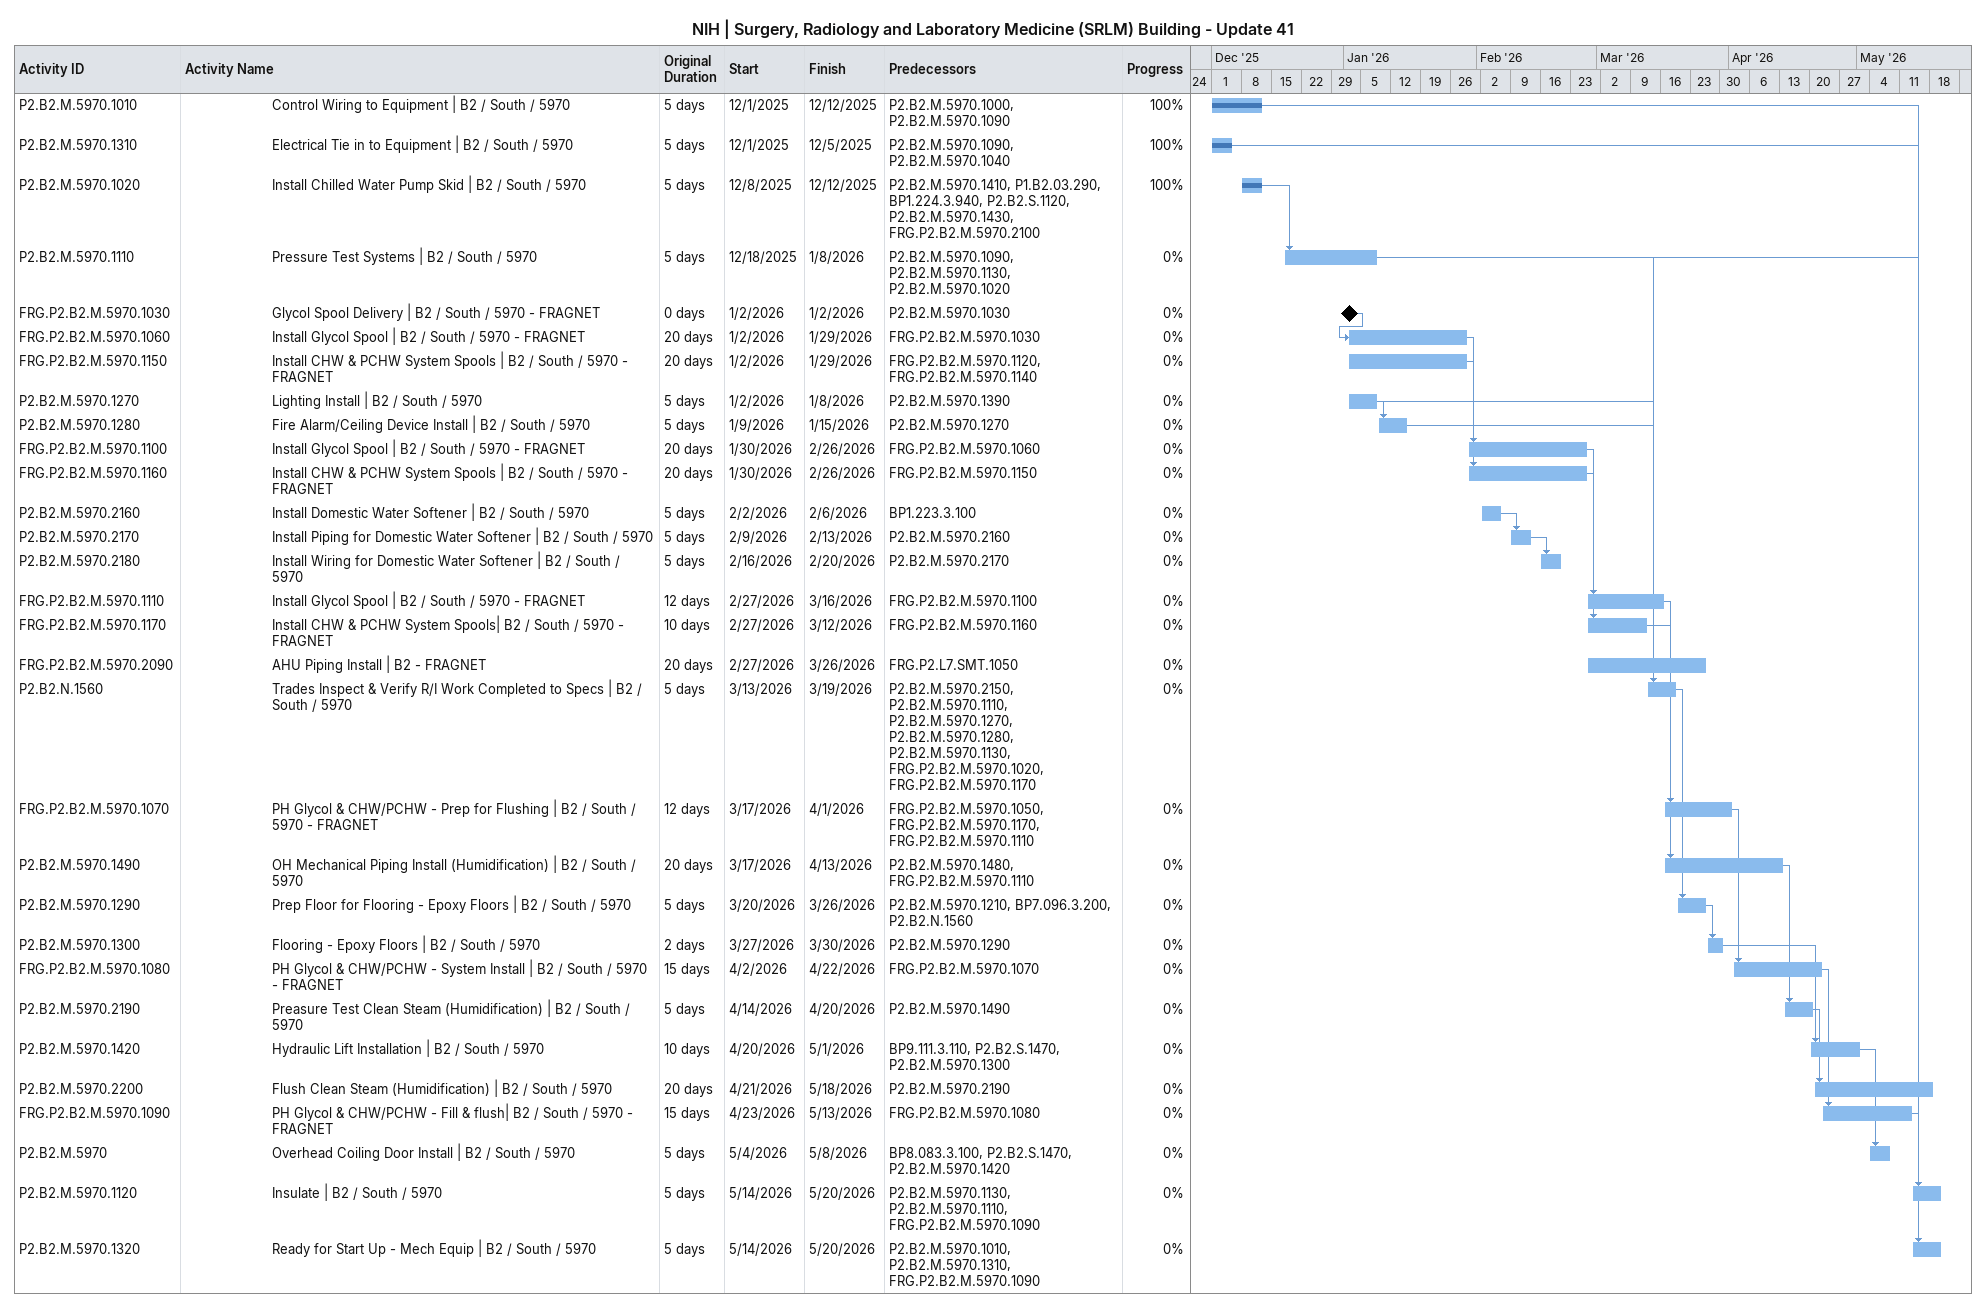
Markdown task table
NIH | Surgery, Radiology and Laboratory Medicine (SRLM) Building - Update 41

| ID | Level | Task | Original duration | Start | Finish | Predecessors | % complete |
|---|---|---|---|---|---|---|---|
| P2.B2.M.5970.1010 | 9 | Control Wiring to Equipment \| B2 / South / 5970 | 5d | 2025-12-01 | 2025-12-12 | P2.B2.M.5970.1000, P2.B2.M.5970.1090 | 100 |
| P2.B2.M.5970.1310 | 9 | Electrical Tie in to Equipment \| B2 / South / 5970 | 5d | 2025-12-01 | 2025-12-05 | P2.B2.M.5970.1090, P2.B2.M.5970.1040 | 100 |
| P2.B2.M.5970.1020 | 9 | Install Chilled Water Pump Skid \| B2 / South / 5970 | 5d | 2025-12-08 | 2025-12-12 | P2.B2.M.5970.1410, P1.B2.03.290, BP1.224.3.940, P2.B2.S.1120, P2.B2.M.5970.1430, FRG.P2.B2.M.5970.2100 | 100 |
| P2.B2.M.5970.1110 | 9 | Pressure Test Systems \| B2 / South / 5970 | 5d | 2025-12-18 | 2026-01-08 | P2.B2.M.5970.1090, P2.B2.M.5970.1130, P2.B2.M.5970.1020 | 0 |
| FRG.P2.B2.M.5970.1030 | 9 | Glycol Spool Delivery \| B2 / South / 5970 - FRAGNET | 0d | 2026-01-02 | 2026-01-02 | P2.B2.M.5970.1030 | 0 |
| FRG.P2.B2.M.5970.1060 | 9 | Install Glycol Spool \| B2 / South / 5970 - FRAGNET | 20d | 2026-01-02 | 2026-01-29 | FRG.P2.B2.M.5970.1030 | 0 |
| FRG.P2.B2.M.5970.1150 | 9 | Install CHW & PCHW System Spools \| B2 / South / 5970 - FRAGNET | 20d | 2026-01-02 | 2026-01-29 | FRG.P2.B2.M.5970.1120, FRG.P2.B2.M.5970.1140 | 0 |
| P2.B2.M.5970.1270 | 9 | Lighting Install \| B2 / South / 5970 | 5d | 2026-01-02 | 2026-01-08 | P2.B2.M.5970.1390 | 0 |
| P2.B2.M.5970.1280 | 9 | Fire Alarm/Ceiling Device Install \| B2 / South / 5970 | 5d | 2026-01-09 | 2026-01-15 | P2.B2.M.5970.1270 | 0 |
| FRG.P2.B2.M.5970.1100 | 9 | Install Glycol Spool \| B2 / South / 5970 - FRAGNET | 20d | 2026-01-30 | 2026-02-26 | FRG.P2.B2.M.5970.1060 | 0 |
| FRG.P2.B2.M.5970.1160 | 9 | Install CHW & PCHW System Spools \| B2 / South / 5970 - FRAGNET | 20d | 2026-01-30 | 2026-02-26 | FRG.P2.B2.M.5970.1150 | 0 |
| P2.B2.M.5970.2160 | 9 | Install Domestic Water Softener \| B2 / South / 5970 | 5d | 2026-02-02 | 2026-02-06 | BP1.223.3.100 | 0 |
| P2.B2.M.5970.2170 | 9 | Install Piping for Domestic Water Softener \| B2 / South / 5970 | 5d | 2026-02-09 | 2026-02-13 | P2.B2.M.5970.2160 | 0 |
| P2.B2.M.5970.2180 | 9 | Install Wiring for Domestic Water Softener \| B2 / South / 5970 | 5d | 2026-02-16 | 2026-02-20 | P2.B2.M.5970.2170 | 0 |
| FRG.P2.B2.M.5970.1110 | 9 | Install Glycol Spool \| B2 / South / 5970 - FRAGNET | 12d | 2026-02-27 | 2026-03-16 | FRG.P2.B2.M.5970.1100 | 0 |
| FRG.P2.B2.M.5970.1170 | 9 | Install CHW & PCHW System Spools\| B2 / South / 5970 - FRAGNET | 10d | 2026-02-27 | 2026-03-12 | FRG.P2.B2.M.5970.1160 | 0 |
| FRG.P2.B2.M.5970.2090 | 9 | AHU Piping Install \| B2 - FRAGNET | 20d | 2026-02-27 | 2026-03-26 | FRG.P2.L7.SMT.1050 | 0 |
| P2.B2.N.1560 | 9 | Trades Inspect & Verify R/I Work Completed to Specs \| B2 / South / 5970 | 5d | 2026-03-13 | 2026-03-19 | P2.B2.M.5970.2150, P2.B2.M.5970.1110, P2.B2.M.5970.1270, P2.B2.M.5970.1280, P2.B2.M.5970.1130, FRG.P2.B2.M.5970.1020, FRG.P2.B2.M.5970.1170 | 0 |
| FRG.P2.B2.M.5970.1070 | 9 | PH Glycol & CHW/PCHW - Prep for Flushing \| B2 / South / 5970 - FRAGNET | 12d | 2026-03-17 | 2026-04-01 | FRG.P2.B2.M.5970.1050, FRG.P2.B2.M.5970.1170, FRG.P2.B2.M.5970.1110 | 0 |
| P2.B2.M.5970.1490 | 9 | OH Mechanical Piping Install (Humidification) \| B2 / South / 5970 | 20d | 2026-03-17 | 2026-04-13 | P2.B2.M.5970.1480, FRG.P2.B2.M.5970.1110 | 0 |
| P2.B2.M.5970.1290 | 9 | Prep Floor for Flooring - Epoxy Floors \| B2 / South / 5970 | 5d | 2026-03-20 | 2026-03-26 | P2.B2.M.5970.1210, BP7.096.3.200, P2.B2.N.1560 | 0 |
| P2.B2.M.5970.1300 | 9 | Flooring - Epoxy Floors \| B2 / South / 5970 | 2d | 2026-03-27 | 2026-03-30 | P2.B2.M.5970.1290 | 0 |
| FRG.P2.B2.M.5970.1080 | 9 | PH Glycol & CHW/PCHW - System Install \| B2 / South / 5970 - FRAGNET | 15d | 2026-04-02 | 2026-04-22 | FRG.P2.B2.M.5970.1070 | 0 |
| P2.B2.M.5970.2190 | 9 | Preasure Test Clean Steam (Humidification) \| B2 / South / 5970 | 5d | 2026-04-14 | 2026-04-20 | P2.B2.M.5970.1490 | 0 |
| P2.B2.M.5970.1420 | 9 | Hydraulic Lift Installation \| B2 / South / 5970 | 10d | 2026-04-20 | 2026-05-01 | BP9.111.3.110, P2.B2.S.1470, P2.B2.M.5970.1300 | 0 |
| P2.B2.M.5970.2200 | 9 | Flush Clean Steam (Humidification) \| B2 / South / 5970 | 20d | 2026-04-21 | 2026-05-18 | P2.B2.M.5970.2190 | 0 |
| FRG.P2.B2.M.5970.1090 | 9 | PH Glycol & CHW/PCHW - Fill & flush\| B2 / South / 5970 - FRAGNET | 15d | 2026-04-23 | 2026-05-13 | FRG.P2.B2.M.5970.1080 | 0 |
| P2.B2.M.5970 | 9 | Overhead Coiling Door Install \| B2 / South / 5970 | 5d | 2026-05-04 | 2026-05-08 | BP8.083.3.100, P2.B2.S.1470, P2.B2.M.5970.1420 | 0 |
| P2.B2.M.5970.1120 | 9 | Insulate \| B2 / South / 5970 | 5d | 2026-05-14 | 2026-05-20 | P2.B2.M.5970.1130, P2.B2.M.5970.1110, FRG.P2.B2.M.5970.1090 | 0 |
| P2.B2.M.5970.1320 | 9 | Ready for Start Up - Mech Equip \| B2 / South / 5970 | 5d | 2026-05-14 | 2026-05-20 | P2.B2.M.5970.1010, P2.B2.M.5970.1310, FRG.P2.B2.M.5970.1090 | 0 |
